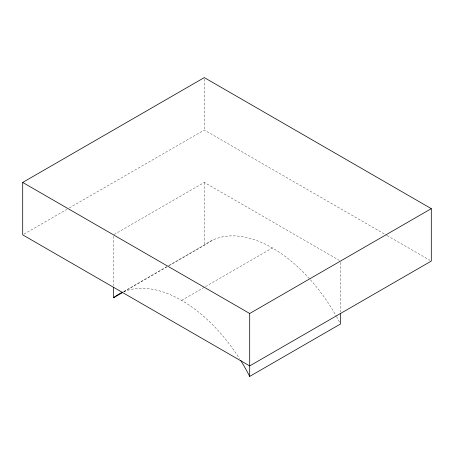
<?xml version="1.0" encoding="UTF-8"?>
<svg xmlns="http://www.w3.org/2000/svg" width="454" height="454" viewBox="0 0 454 454"><rect width="100%" height="100%" fill="white"/><g stroke="black" fill="none" stroke-linecap="round" stroke-linejoin="round"><path stroke-width="0.34" stroke-dasharray="2.27 1.7" d="M23.926 234.156L66.874 209.362M69.326 207.943L204.3 130.02L386.513 235.217M114.113 234.508L204.3 182.44L339.274 260.369M123.726 291.553L167.895 266.05M168.513 265.692L213.295 239.837M123.931 291.752L166.873 266.958M169.331 265.539L204.3 245.347A125.662 72.549 60 0 1 309.974 279.289M181.6 300.395L204.913 286.934M205.526 286.576L272.4 247.969M387.126 235.569L430.074 260.369M340.5 262.486L340.5 311.966M204.3 79.013L204.3 130.02M204.3 182.44L204.3 245.347M113.5 236.279L113.5 285.753M123.709 291.735A125.662 72.549 60 0 1 239.581 358.722M310.423 279.789A125.662 72.549 60 0 1 336.17 315.939M336.516 316.551A125.662 72.549 60 0 1 339.859 322.737"/><path stroke-width="0.68" d="M22.7 182.44L204.3 77.594L431.3 208.653L431.3 261.073L249.7 365.918L22.7 234.866L22.7 182.44L249.7 313.498L431.3 208.653M113.5 287.172L113.5 297.773L122.705 292.461M240.705 360.504A125.662 72.549 60 0 1 249.7 376.406L340.5 323.986L340.5 313.379M249.7 313.498L249.7 376.406M113.5 297.773A125.662 72.549 60 0 1 122.495 292.257"/></g></svg>
